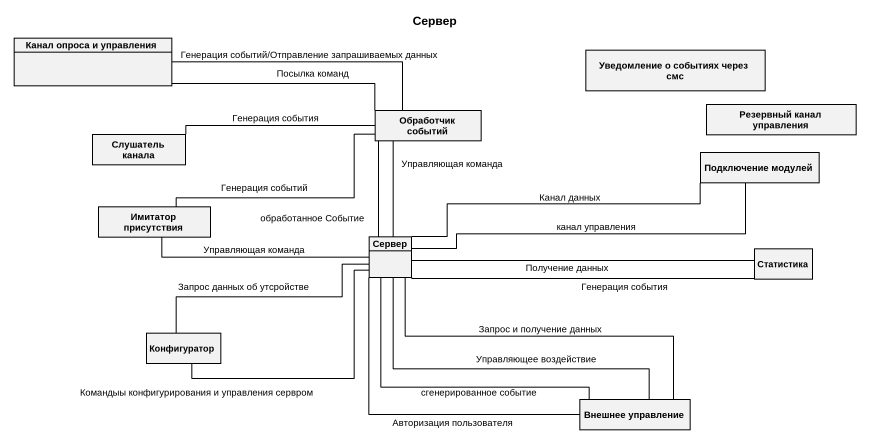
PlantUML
@startuml
title Сервер
hide circle
hide empty members
class "Канал опроса и управления" as Канал_опроса_и_управления
class "Уведомление о событиях через смс" as Уведомление_о_событиях
class "Резервный канал управления" as Резервный_канал_управления
class "Слушатель канала" as Слушатель_канала
class "Обработчик событий" as Обработчик_событий
class "Подключение модулей" as Подключение_модулей
class "Имитатор присутствия" as Имитатор_присутствия
class Сервер
class Статистика
class Конфигуратор
class "Внешнее управление" as Внешнее_управление
Канал_опроса_и_управления -right- Обработчик_событий : Генерация событий/Отправление запрашиваемых данных
Слушатель_канала -right- Обработчик_событий : Генерация события
Обработчик_событий -left- Канал_опроса_и_управления : Посылка команд
Обработчик_событий -- Сервер : обработанное Событие
Подключение_модулей -left- Сервер : канал управления
Имитатор_присутствия -right- Обработчик_событий : Генерация событий
Сервер -up- Обработчик_событий : Управляющая команда
Сервер -right- Подключение_модулей : Канал данных
Сервер -left- Имитатор_присутствия : Управляющая команда
Сервер -right- Статистика : Получение данных
Сервер -left- Конфигуратор : Запрос данных об утсройстве
Сервер -- Внешнее_управление : Запрос и получение данных
Сервер -- Внешнее_управление : сгенерированное событие
Статистика -left- Сервер : Генерация события
Конфигуратор -right- Сервер : Командыы конфигурирования и управления сервром
Внешнее_управление -up- Сервер : Авторизация пользователя
Внешнее_управление -up- Сервер : Управляющее воздействие
@enduml
